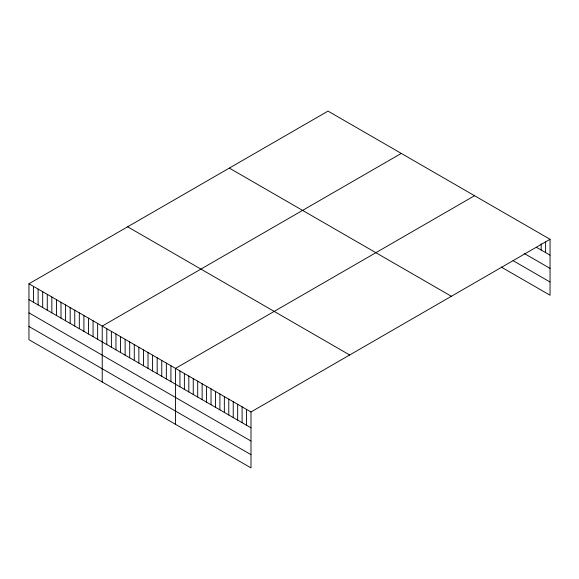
<?xml version="1.0" encoding="UTF-8"?>
<svg xmlns="http://www.w3.org/2000/svg" width="579" height="579" viewBox="0 0 579 579"><rect width="100%" height="100%" fill="white"/><g stroke="black" fill="none" stroke-linecap="round" stroke-linejoin="round"><path stroke-width="0.87" d="M550.05 239.301L250.989 411.966L250.989 467.89L28.95 339.699L28.95 283.775L328.011 111.11L550.05 239.301L550.05 295.225L501.204 267.028M401.283 153.413L102.222 326.078L102.222 382.002M474.556 195.716L175.495 368.382L175.495 424.306M536.726 247.465L550.05 255.158M524.147 253.421L550.05 268.381M513.045 260.637L550.05 282.002M229.32 168.091L451.359 296.282M127.641 226.794L349.68 354.985M28.95 283.775L250.989 411.966M28.95 299.625L250.989 427.816M28.95 312.848L250.989 441.039M28.95 326.469L250.989 454.667M545.606 242.022L545.606 252.596M541.17 243.86L541.17 250.027M246.545 409.404L246.545 425.254M242.109 406.834L242.109 422.692M237.665 404.272L237.665 420.122M233.228 401.71L233.228 417.56M228.785 399.148L228.785 414.998M224.348 396.579L224.348 412.436M219.904 394.017L219.904 409.867M215.46 391.455L215.46 407.305M211.024 388.893L211.024 404.743M206.58 386.323L206.58 402.181M202.143 383.761L202.143 399.611M197.7 381.199L197.7 397.049M193.256 378.637L193.256 394.487M188.819 376.068L188.819 391.925M184.375 373.506L184.375 389.356M179.939 370.944L179.939 386.794M170.914 365.733L170.914 381.59M166.339 363.091L166.339 378.941M161.758 360.449L161.758 376.299M157.177 357.8L157.177 373.658M152.595 355.159L152.595 371.009M148.021 352.517L148.021 368.367M143.44 349.868L143.44 365.725M138.859 347.226L138.859 363.076M134.277 344.585L134.277 360.435M129.703 341.943L129.703 357.793M125.122 339.294L125.122 355.144M120.541 336.652L120.541 352.502M115.959 334.011L115.959 349.861M111.385 331.362L111.385 347.219M106.804 328.72L106.804 344.57M97.641 323.429L97.641 339.287M93.067 320.788L93.067 336.638M88.486 318.146L88.486 333.996M83.904 315.497L83.904 331.354M79.323 312.855L79.323 328.706M74.749 310.214L74.749 326.064M70.168 307.565L70.168 323.422M65.586 304.923L65.586 320.773M61.005 302.281L61.005 318.132M56.431 299.632L56.431 315.49M51.849 296.991L51.849 312.841M47.268 294.349L47.268 310.199M42.687 291.707L42.687 307.558M38.113 289.059L38.113 304.909M33.531 286.417L33.531 302.267"/></g></svg>
